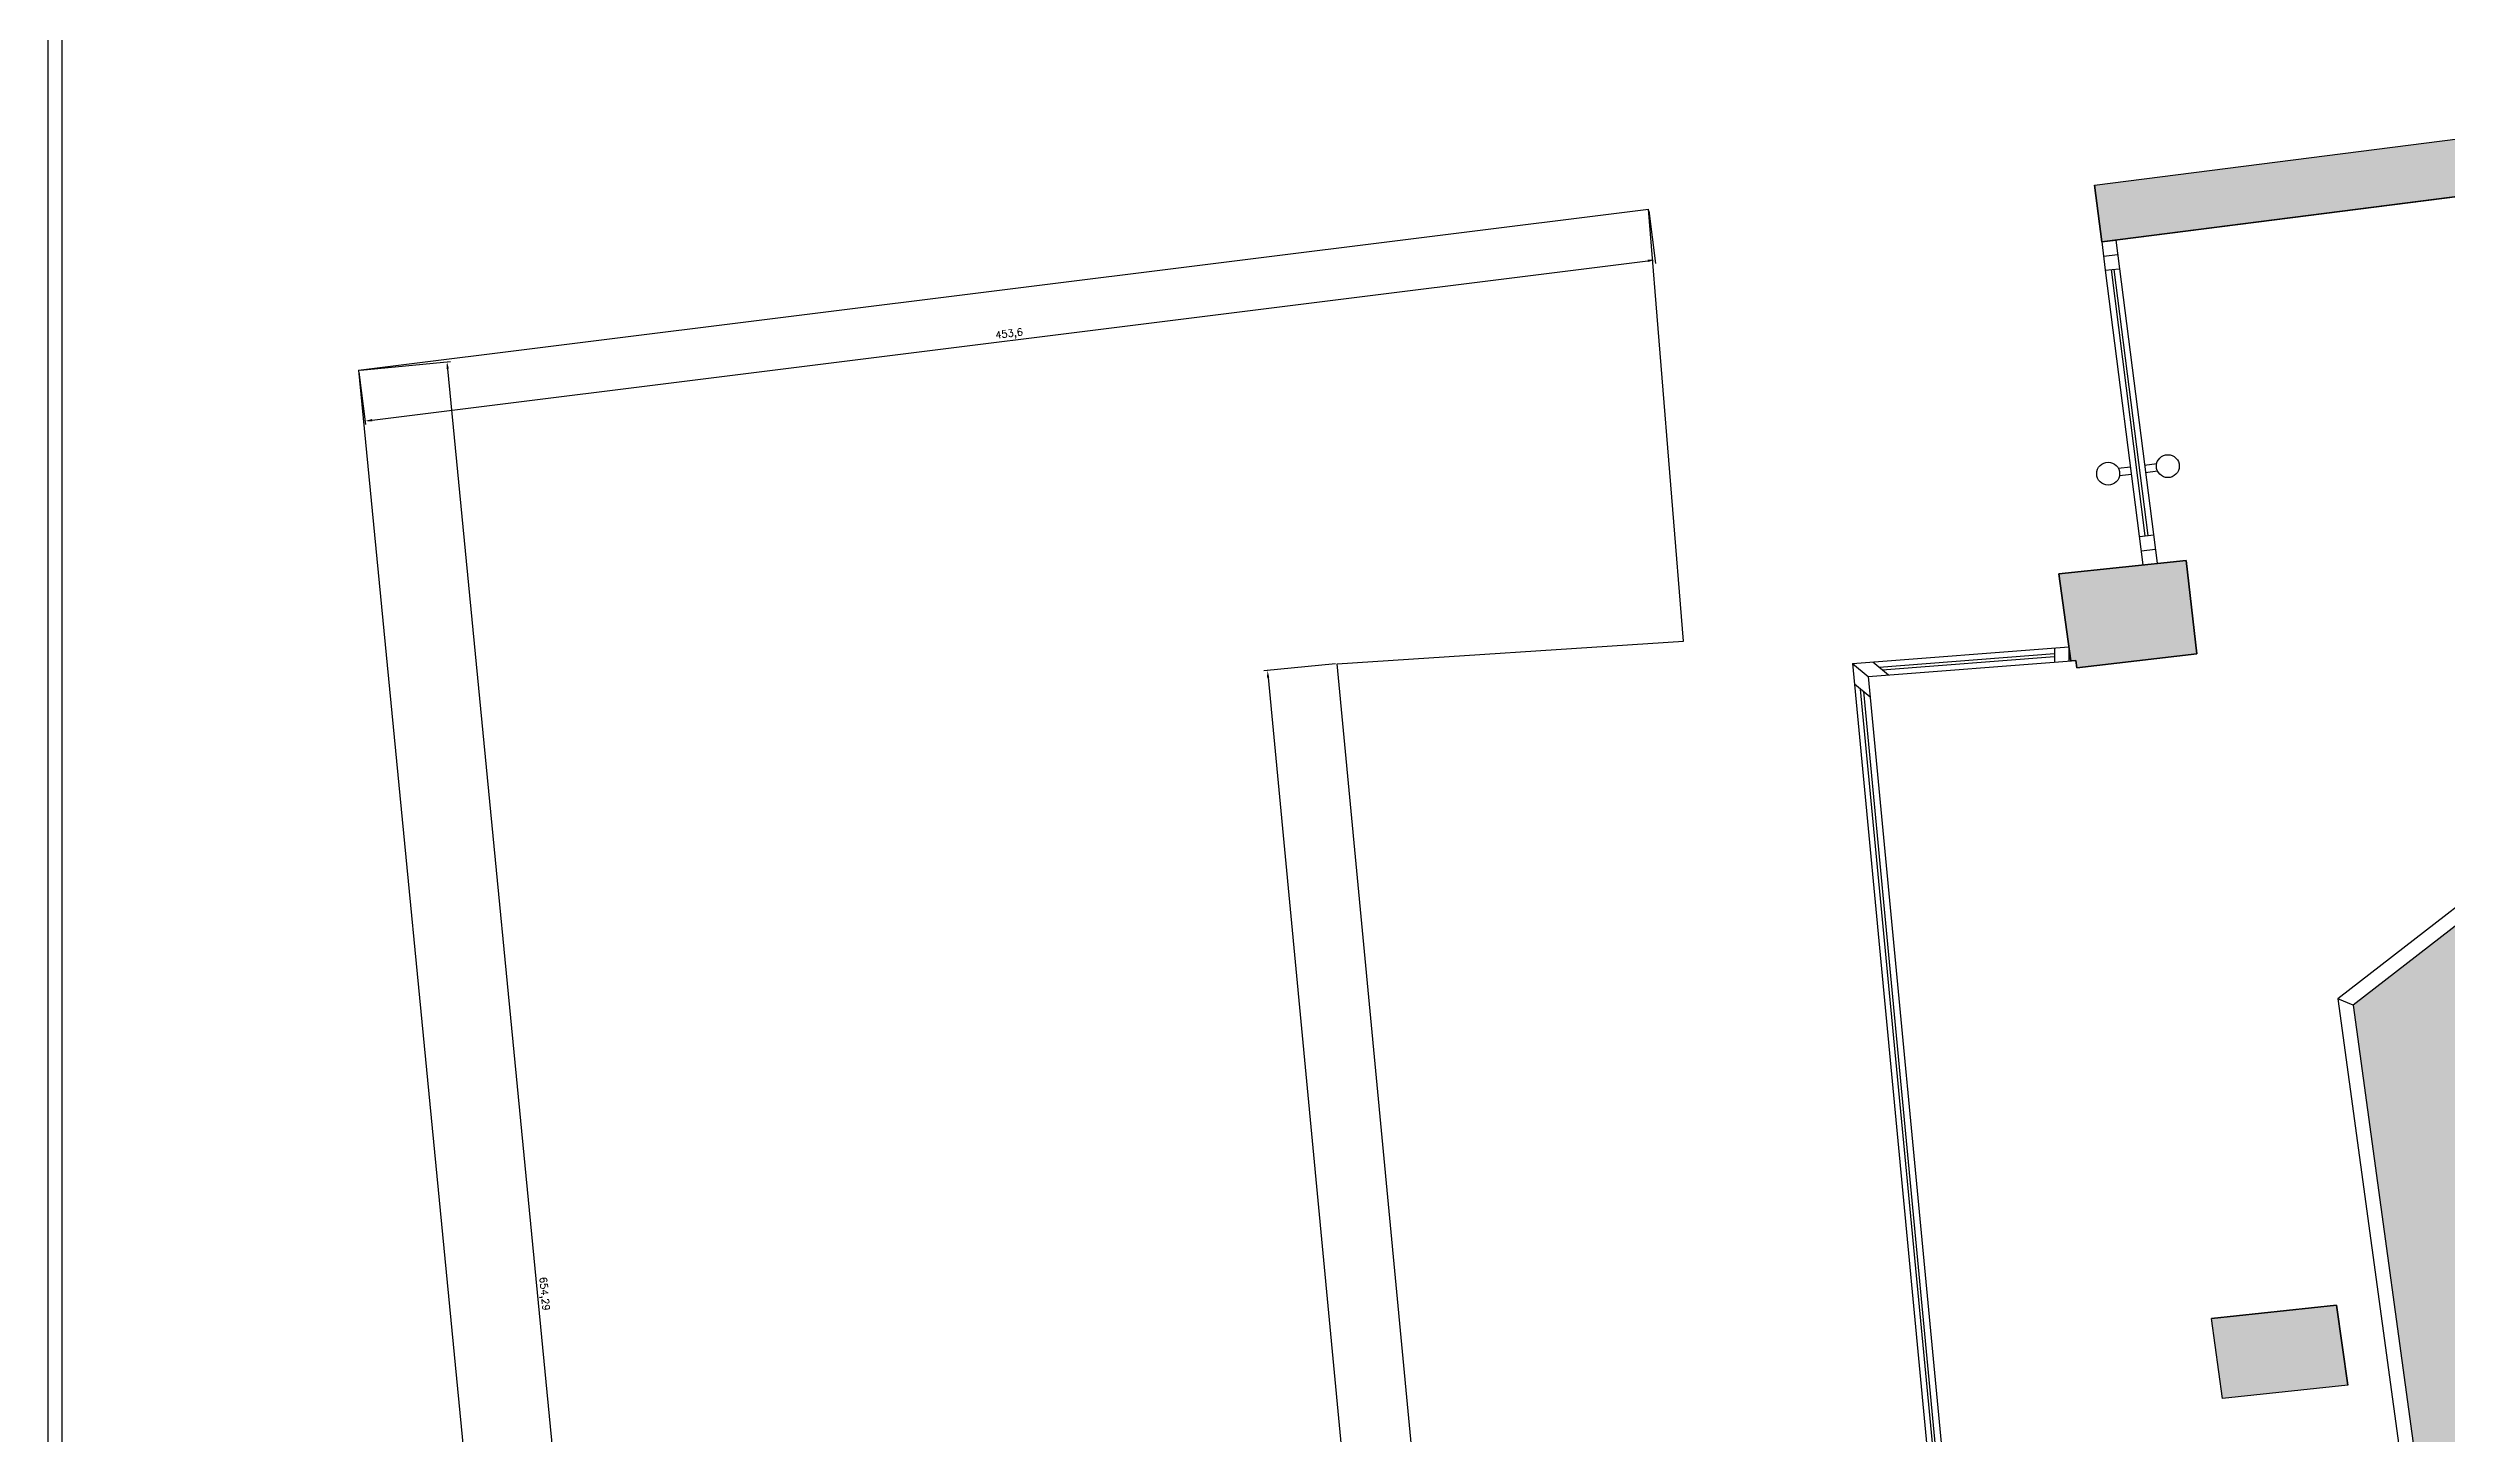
# Model space of a CAD drawing. Extents: x 24214 to 26635, y 31988 to 38688.
# Drawn here: x 24215 to 25052, y 37572 to 38056 of the extents above; entities that cross this region are included whole.
import ezdxf

# ---------------------------------------------------------------- set-up
doc = ezdxf.new("R2010")
doc.units = 0
doc.header["$MEASUREMENT"] = 0
doc.header["$PDMODE"] = 3
doc.header["$PDSIZE"] = -3
doc.layers.add('0_IO_00_DIMENSION_1-20', color=1, linetype='Continuous')
doc.layers.add('Leica_3DDisto_2D', color=5, linetype='Continuous')
doc.styles.get("Standard").update_dxf_attribs({"font": 'simplex'})
doc.dimstyles.new('ISO-25', dxfattribs={"dimtxt": 2.5, "dimasz": 2.5, "dimexe": 1.25, "dimexo": 0.625, "dimtad": 1, "dimtxsty": 'Standard', "dimcen": 2.5, "dimadec": 0, "dimazin": 0, "dimtfac": 1, "dimtmove": 0, "dimatfit": 3, "dimfxl": 1, "dimarcsym": 0})

# ---------------------------------------------------------------- blocks, each defined once
blk = doc.blocks.new('A$C6AA29C70')
at = {"color": 3, "linetype": 'ByBlock'}
blk.add_line((0, 707.89), (453.43, 720.39), dxfattribs=at)
at = {"layer": 'Leica_3DDisto_2D', "color": 3}
for p, q in [((451.03, 569.1), (453.43, 720.39)), ((0, 707.89), (0, 53.6)), ((328.82, 0), (329.93, 572.91)), ((329.93, 572.91), (451.03, 569.1)), ((0, 53.6), (328.82, 0))]:
    blk.add_line(p, q, dxfattribs=at)
blk = doc.blocks.new('*D460')
at = {"color": 0, "linetype": 'ByBlock', "lineweight": -2, "ltscale": 5, "transparency": 33554636}
for p, q in [((24664.21, 37840.88), (24639.27, 37838.51)), ((24640.75, 37836.14), (24694.55, 37270.78)), ((24718.47, 37270.55), (24693.54, 37268.17))]:
    blk.add_line(p, q, dxfattribs=at)
at = {"color": 0, "transparency": 33554636}
for points in [[(24641.17, 37836.18), (24640.34, 37836.1), (24640.52, 37838.63)], [(24694.13, 37270.74), (24694.96, 37270.82), (24694.78, 37268.29)]]:
    blk.add_solid(points, dxfattribs=at)
at = {"layer": 'Defpoints', "color": 0, "transparency": 33554636}
for p in [(24664.83, 37840.94), (24694.78, 37268.29), (24719.1, 37270.61)]:
    blk.add_point(p, dxfattribs=at)
at = {"color": 0, "transparency": 33554636, "insert": (24669.75, 37553.66), "char_height": 2.5, "attachment_point": 5, "rotation": 275.43513}
blk.add_mtext('572,91', dxfattribs=at)
blk = doc.blocks.new('*D462')
at = {"color": 0, "linetype": 'ByBlock', "lineweight": -2, "ltscale": 5, "transparency": 33554636}
for p, q in [((24324.02, 37943.46), (24355.47, 37946.52)), ((24417.22, 37297.66), (24354.47, 37943.91)), ((24387.26, 37292.24), (24418.71, 37295.29))]:
    blk.add_line(p, q, dxfattribs=at)
at = {"color": 0, "transparency": 33554636}
for points in [[(24354.88, 37943.95), (24354.05, 37943.87), (24354.23, 37946.4)], [(24416.8, 37297.62), (24417.63, 37297.7), (24417.46, 37295.17)]]:
    blk.add_solid(points, dxfattribs=at)
at = {"layer": 'Defpoints', "color": 0, "transparency": 33554636}
for p in [(24354.23, 37946.4), (24323.4, 37943.4), (24386.64, 37292.18)]:
    blk.add_point(p, dxfattribs=at)
at = {"color": 0, "transparency": 33554636, "insert": (24387.95, 37620.99), "char_height": 2.5, "attachment_point": 5, "rotation": 275.54614}
blk.add_mtext('654,29', dxfattribs=at)
blk = doc.blocks.new('*D463')
at = {"color": 0, "linetype": 'ByBlock', "lineweight": -2, "ltscale": 5, "transparency": 33554636}
for p, q in [((24773.58, 37999.05), (24775.87, 37980.7)), ((24328.1, 37925.99), (24773.23, 37981.63)), ((24323.48, 37942.78), (24325.77, 37924.44))]:
    blk.add_line(p, q, dxfattribs=at)
at = {"color": 0, "transparency": 33554636}
for points in [[(24773.29, 37981.22), (24773.18, 37982.05), (24775.72, 37981.94)], [(24328.04, 37926.4), (24328.15, 37925.58), (24325.62, 37925.68)]]:
    blk.add_solid(points, dxfattribs=at)
at = {"layer": 'Defpoints', "color": 0, "transparency": 33554636}
for p in [(24773.5, 37999.67), (24775.72, 37981.94), (24323.4, 37943.4)]:
    blk.add_point(p, dxfattribs=at)
at = {"color": 0, "transparency": 33554636, "insert": (24550.4, 37955.91), "char_height": 2.5, "attachment_point": 5, "rotation": 7.12525}
blk.add_mtext('453,6', dxfattribs=at)
blk = doc.blocks.new('A$C6AA6BCD2')
at = {"layer": '0_IO_00_DIMENSION_1-20', "transparency": 33554457}
h = blk.add_hatch(color=253, dxfattribs=at)
h.paths.add_polyline_path([(103.92, 345), (5.77, 175), (103.92, 5), (300.22, 5), (398.37, 175), (300.22, 345)])
h.paths.add_polyline_path([(135.98, 167.28), (269.31, 167.28), (269.31, 194.82), (135.98, 194.82)], flags=24)
h.paths.add_polyline_path([(147.91, 150.97), (245.66, 150.97), (245.66, 177.38), (147.91, 177.38)], flags=24)
at = {"layer": '0_IO_00_DIMENSION_1-20', "color": 253, "transparency": 33554636}
for p, q in [((103.92, 345), (101.04, 350)), ((300.22, 345), (303.11, 350)), ((5.77, 175), (0, 175)), ((398.37, 175), (404.15, 175)), ((103.92, 5), (101.04, 0)), ((300.22, 5), (303.11, 0))]:
    blk.add_line(p, q, dxfattribs=at)
for points in [[(101.04, 350), (0, 175), (101.04, 0), (303.11, 0), (404.15, 175), (303.11, 350)], [(103.92, 345), (5.77, 175), (103.92, 5), (300.22, 5), (398.37, 175), (300.22, 345)]]:
    blk.add_lwpolyline(points, close=True, dxfattribs=at)
at = {"linetype": 'ByBlock', "transparency": 33554636, "insert": (137.93, 192.87), "char_height": 7.8125, "attachment_point": 1}
blk.add_mtext_dynamic_manual_height_columns('\\pxql;\\fCentury Gothic|b1|i0|c238;TRIMODE ARENA & KAFES \\P:)\\fCentury Gothic|b1|i0|c162;\\P', width=136.775, gutter_width=31.25, heights=[0], dxfattribs=at).dxf.set("width", 182.275)
at = {"color": 7, "linetype": 'ByBlock', "transparency": 33554636, "insert": (151.82, 173.48), "char_height": 15.625, "attachment_point": 1}
blk.add_mtext_dynamic_manual_height_columns('\\pxql;\\fCentury Gothic|b1|i0|c238;10,60 M2\\fCentury Gothic|b1|i0|c162;\\P', width=119.775, gutter_width=31.25, heights=[0], dxfattribs=at).dxf.set("width", 364.55)

msp = doc.modelspace()

# ---------------------------------------------------------------- hatches: boundary and pattern name
at = {"linetype": 'ByBlock', "transparency": 33554495}
for points in [[(25336.96, 38025.83422), (25362.93, 38028.87046), (25467.21, 38041.06217), (25496.48, 38044.48422), (25441.9, 38399.55422), (25702.79, 38428.56422), (25712.73483, 38429.67005), (25847.95789, 38444.70635), (25867.83979, 38446.91714), (25865.21035, 38466.74803), (25418.96386, 38417.12707), (25473.5617, 38061.94099), (25356.96, 38048.30871), (25356.96, 38062.63267), (24929.09067, 38008.08364), (24931.62, 37988.24422), (24936.57985, 37988.87655), (25336.96, 38039.92099)], [(24946.00563, 37875.44693), (24916.62427, 37872.29676), (24920.18967, 37846.89978), (24920.886, 37841.93966), (24922.60948, 37842.07226), (24922.97, 37839.50422), (24964.84, 37844.45422), (24961.09, 37877.06422)], [(25013.55954, 37617.07037), (24969.90954, 37612.39037), (24973.83, 37584.46422), (25017.48, 37589.14422)]]:
    msp.add_hatch(color=254, dxfattribs=at).paths.add_polyline_path(points)

# ---------------------------------------------------------------- linework, layer by layer
at = {"linetype": 'ByBlock'}
for p, q in [((24931.62, 37988.24422), (24929.09067, 38008.08364)), ((24929.09067, 38008.08364), (24931.62, 37988.24422)), ((24931.62, 37988.24422), (24936.57985, 37988.87655)), ((24916.62427, 37872.29676), (24961.09, 37877.06422)), ((24961.09, 37877.06422), (24964.84, 37844.45422)), ((24964.84, 37844.45422), (24922.97, 37839.50422))]:
    msp.add_line(p, q, dxfattribs=at)
at = {"color": 5, "linetype": 'ByBlock', "transparency": 33554636}
for p, q in [((24931.62, 37988.24422), (24932.78549, 37978.31187)), ((24932.78549, 37978.31187), (24946.00563, 37875.44693))]:
    msp.add_line(p, q, dxfattribs=at)
at = {"color": 5, "linetype": 'ByBlock'}
for p, q in [((24936.57985, 37988.87655), (24950.96044, 37876.07872)), ((24932.25246, 37983.28337), (24937.22496, 37983.81651)), ((24932.78549, 37978.31187), (24937.75799, 37978.845)), ((24934.86848, 37978.57843), (24946.72467, 37885.58133)), ((24935.86842, 37978.64241), (24947.71917, 37885.68796)), ((24944.8351, 37885.37874), (24949.8076, 37885.91187)), ((24945.36813, 37880.40723), (24950.34063, 37880.94037))]:
    msp.add_line(p, q, dxfattribs=at)
at = {"color": 30, "linetype": 'ByBlock'}
for p, q in [((24941.6436, 37909.62152), (24937.41333, 37909.16914)), ((24941.96985, 37907.06251), (24937.82087, 37906.61883)), ((24946.60346, 37910.25385), (24950.81192, 37910.87732)), ((24946.92971, 37907.69485), (24951.05729, 37908.30634))]:
    msp.add_line(p, q, dxfattribs=at)
at = {"linetype": 'ByBlock', "transparency": 33554636}
msp.add_line((24916.62427, 37872.29676), (24920.886, 37841.93966), dxfattribs=at)
for points in [[(24215, 38688.22422), (26635, 38688.22422), (26635, 37088.22422), (24215, 37088.22422)], [(24220, 38683.22422), (26630, 38683.22422), (26630, 37093.22422), (24220, 37093.22422)]]:
    msp.add_lwpolyline(points, close=True, dxfattribs=at)
at = {"linetype": 'ByBlock'}
for points in [[(24929.09067, 38008.08364), (25356.96, 38062.63267), (25356.96, 38048.30871), (25473.5617, 38061.94099), (25418.96386, 38417.12707), (25865.21035, 38466.74803), (25909.83602, 38130.18803)], [(24931.62, 37988.24422), (25336.96, 38039.92099), (25336.96, 38025.83422), (25496.48, 38044.48422), (25441.9, 38399.55422), (25847.95789, 38444.70635), (25890.01268, 38127.53555)], [(24969.90954, 37612.39037), (25013.55954, 37617.07037), (25017.48, 37589.14422), (24973.83, 37584.46422), (24969.90954, 37612.39037)]]:
    msp.add_lwpolyline(points, dxfattribs=at)
at = {"linetype": 'ByBlock', "transparency": 33554636}
for points in [[(24920.886, 37841.93966), (24922.60948, 37842.07226), (24922.97, 37839.50422), (24964.84, 37844.45422), (24961.09, 37877.06422), (24916.62427, 37872.29676), (24920.886, 37841.93966), (24922.60948, 37842.07226)], [(24922.97, 37839.50422), (24922.60948, 37842.07226), (24920.886, 37841.93966), (24916.62427, 37872.29676), (24961.09, 37877.06422), (24964.84, 37844.45422), (24922.97, 37839.50422)], [(24969.90954, 37612.39037), (25013.55954, 37617.07037), (25017.48, 37589.14422), (24973.83, 37584.46422), (24969.90954, 37612.39037)]]:
    msp.add_lwpolyline(points, dxfattribs=at)
at = {"color": 30, "linetype": 'ByBlock'}
for centre in [(24954.7033, 37909.95152), (24933.87871, 37907.29659)]:
    msp.add_circle(centre, 4, dxfattribs=at)
at = {"layer": 'Leica_3DDisto_2D'}
for p, q in [((25336.96, 38039.92099), (24931.62, 37988.24422)), ((24844.64987, 37841.09288), (24920.18967, 37846.89978)), ((24915.18967, 37846.51542), (24915.18967, 37841.50139)), ((24920.18967, 37846.89978), (24920.18967, 37841.88608)), ((24844.64987, 37841.09288), (24898.91979, 37270.71021)), ((24844.64987, 37841.09288), (24850.11, 37836.49422)), ((24850.11, 37836.49422), (24922.60948, 37842.07226)), ((24850.11, 37836.49422), (24903.53, 37275.04422)), ((24851.76239, 37841.63963), (24857.222, 37837.04141)), ((24853.94659, 37839.80004), (24915.18967, 37844.50988)), ((24855.03779, 37838.881), (24915.18967, 37843.50693)), ((24922.60948, 37842.07226), (24922.97, 37839.50422)), ((24845.32604, 37833.9863), (24850.78617, 37829.38764)), ((24900.16453, 37278.7429), (24847.51009, 37832.14684)), ((24901.08658, 37279.60971), (24848.60212, 37831.2271)), ((25013.55954, 37617.07037), (24969.90954, 37612.39037)), ((24973.83, 37584.46422), (24969.90954, 37612.39037)), ((25017.48, 37589.14422), (25013.55954, 37617.07037)), ((25017.48, 37589.14422), (24973.83, 37584.46422))]:
    msp.add_line(p, q, dxfattribs=at)

# ---------------------------------------------------------------- block references
at = {"linetype": 'ByBlock', "transparency": 33554636, "rotation": 5.546140014754946}
msp.add_blockref('A$C6AA29C70', (24391.81599, 37238.8262), dxfattribs=at)
at = {"layer": '0_IO_00_DIMENSION_1-20', "color": 40, "transparency": 33554636, "rotation": 37.77730297093849}
msp.add_blockref('A$C6AA6BCD2', (25148.60947, 37385.42298), dxfattribs=at)

# ---------------------------------------------------------------- dimensions: what is measured, and where the dimension line sits
at = {"color": 1, "linetype": 'ByBlock', "ltscale": 5, "transparency": 33554636}
for p1, p2, distance, picture, middle in [((24323.40032, 37943.40235), (24773.49959, 37999.66663), -17.86093, '*D463', (24550.4033, 37955.90827)), ((24386.63569, 37292.17529), (24323.40032, 37943.40235), -30.97026, '*D462', (24387.94649, 37620.98624)), ((24664.83127, 37840.94108), (24719.09668, 37270.60577), -24.42358, '*D460', (24669.75379, 37553.66021))]:
    dim = msp.add_aligned_dim(p1=p1, p2=p2, distance=distance, dimstyle='ISO-25', dxfattribs=at)
    dim.commit()
    dim.dimension.update_dxf_attribs({"geometry": picture, "text_midpoint": middle})

doc.saveas('drawing.dxf')
